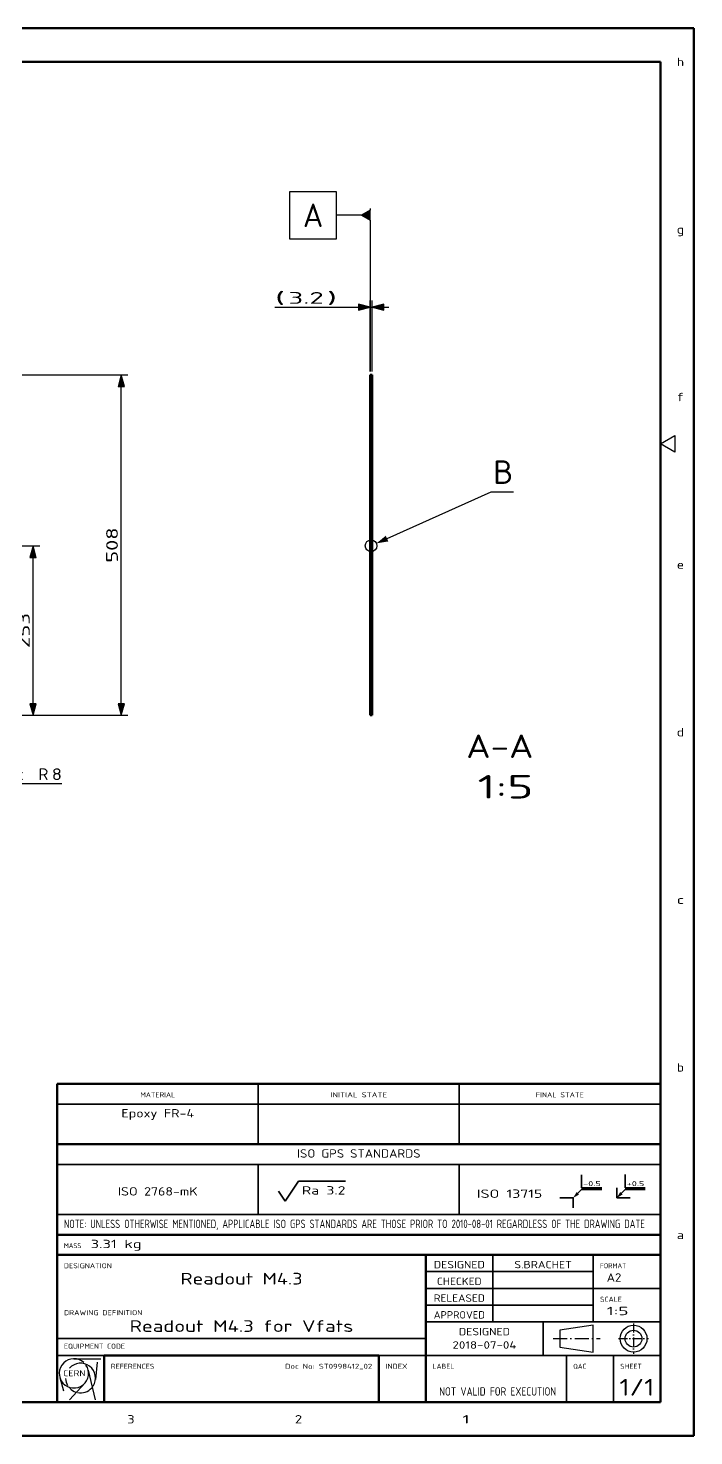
# Model space of a CAD drawing. Extents: x 0 to 594, y -348 to 420.
# Drawn here: x 395.3 to 594, y 0 to 420 of the extents above; entities that cross this region are included whole.
import ezdxf
from ezdxf.enums import TextEntityAlignment as Align

# ---------------------------------------------------------------- set-up
doc = ezdxf.new("R2010")
doc.units = 0
doc.linetypes.add('DASHDOT', pattern=[18.5, 12, -3, 0.5, -3])
doc.layers.get('0').update_dxf_attribs({"lineweight": 13})
doc.styles.get("Standard").update_dxf_attribs({"font": 'isocp.shx'})
doc.dimstyles.get("Standard").update_dxf_attribs({"dimtxt": 2.5, "dimasz": 2.5, "dimexe": 1.25, "dimexo": 0.625, "dimtad": 1, "dimtxsty": 'STANDARD', "dimcen": 2.5, "dimadec": 0, "dimazin": 0, "dimtfac": 1, "dimtmove": 0, "dimatfit": 0, "dimfxl": 1, "dimarcsym": 0})

# ---------------------------------------------------------------- blocks, each defined once
blk = doc.blocks.new('*D71')
at = {"color": 7, "lineweight": 25, "transparency": 16777216}
for p, q in [((382.647882, 316.5733), (425.109283, 316.5733)), ((423.109283, 218.450644), (423.109283, 313.095956)), ((365.031561, 214.9733), (425.109283, 214.9733))]:
    blk.add_line(p, q, dxfattribs=at)
for points in [[(424.041034, 313.095956), (423.109283, 316.5733), (422.177533, 313.095956)], [(422.177533, 218.450644), (423.109283, 214.9733), (424.041034, 218.450644)]]:
    blk.add_lwpolyline(points, close=True, dxfattribs=at)
for points in [[(424.041034, 313.095956), (423.109283, 316.5733), (424.041034, 313.095956), (422.177533, 313.095956)], [(422.177533, 218.450644), (423.109283, 214.9733), (422.177533, 218.450644), (424.041034, 218.450644)]]:
    blk.add_solid(points, dxfattribs=at)
at = {"color": 7, "lineweight": 25, "transparency": 16777216, "width": 1.539649}
blk.add_text('508', height=3.5, rotation=90, dxfattribs=at).set_placement((422.109283, 260.519247), (422.109283, 271.027353), align=Align.FIT)
blk = doc.blocks.new('*D72')
at = {"color": 7, "lineweight": 25, "transparency": 16777216}
for p, q in [((367.567755, 212.929843), (385.302911, 194.656894)), ((385.302911, 194.656894), (405.421527, 194.656894))]:
    blk.add_line(p, q, dxfattribs=at)
blk.add_lwpolyline([(368.236371, 213.578818), (365.145905, 215.425156), (366.899146, 212.280917)], close=True, dxfattribs=at)
blk.add_solid([(368.236371, 213.578818), (365.145905, 215.425156), (368.236371, 213.578818), (366.899146, 212.280917)], dxfattribs=at)
for s, width, p, p2 in [('4x ', 1.580163, (386.841412, 195.656894), (397.349493, 195.656894)), ('R', 1.33451, (398.349493, 195.656894), (401.385504, 195.656894)), ('8', 1.577161, (402.385504, 195.656894), (405.421539, 195.656894))]:
    blk.add_text(s, height=3.5, dxfattribs=dict(at, width=width)).set_placement(p, p2, align=Align.FIT)
blk = doc.blocks.new('*D75')
at = {"color": 7, "lineweight": 25, "transparency": 16777216}
for p, q in [((212.578967, 265.5733), (398.787811, 265.5733)), ((396.787811, 218.450644), (396.787811, 262.095956)), ((365.031561, 214.9733), (398.787811, 214.9733))]:
    blk.add_line(p, q, dxfattribs=at)
for points in [[(397.719562, 262.095956), (396.787811, 265.5733), (395.856061, 262.095956)], [(395.856061, 218.450644), (396.787811, 214.9733), (397.719562, 218.450644)]]:
    blk.add_lwpolyline(points, close=True, dxfattribs=at)
for points in [[(397.719562, 262.095956), (396.787811, 265.5733), (397.719562, 262.095956), (395.856061, 262.095956)], [(395.856061, 218.450644), (396.787811, 214.9733), (395.856061, 218.450644), (397.719562, 218.450644)]]:
    blk.add_solid(points, dxfattribs=at)
at = {"color": 7, "lineweight": 25, "transparency": 16777216, "width": 1.507625}
blk.add_text('253', height=3.5, rotation=90, dxfattribs=at).set_placement((395.787811, 235.019247), (395.787811, 245.527353), align=Align.FIT)
blk = doc.blocks.new('*D88')
at = {"color": 7, "lineweight": 25, "transparency": 16777216}
for p, q in [((468.976979, 336.766562), (493.889771, 336.766562)), ((497.367103, 317.5733), (497.367103, 338.766562)), ((497.367103, 336.766562), (498.007103, 336.766562)), ((498.007103, 317.5733), (498.007103, 338.766562)), ((501.484436, 336.766562), (503.007103, 336.766562))]:
    blk.add_line(p, q, dxfattribs=at)
for points in [[(493.889771, 335.834824), (497.367103, 336.766562), (493.889771, 337.6983)], [(501.484436, 337.6983), (498.007103, 336.766562), (501.484436, 335.834824)]]:
    blk.add_lwpolyline(points, close=True, dxfattribs=at)
for points in [[(493.889771, 335.834824), (497.367103, 336.766562), (493.889771, 335.834824), (493.889771, 337.6983)], [(501.484436, 337.6983), (498.007103, 336.766562), (501.484436, 337.6983), (501.484436, 335.834824)]]:
    blk.add_solid(points, dxfattribs=at)
for s, width, p, p2 in [('(', 3.469741, (468.976979, 337.766562), (472.013002, 337.766562)), ('3.2', 1.864718, (473.013, 337.766562), (483.521069, 337.766562)), (')', 3.475213, (484.521069, 337.766562), (487.557092, 337.766562))]:
    blk.add_text(s, height=3.5, dxfattribs=dict(at, width=width)).set_placement(p, p2, align=Align.FIT)
blk = doc.blocks.new('BLOCK508')
at = {"color": 7, "lineweight": 25, "width": 2.478377}
blk.add_text('1', height=2.5, dxfattribs=at).set_placement((524.91571, 3.690562), (527.08429, 3.690562), align=Align.FIT)
blk = doc.blocks.new('BLOCK509')
at = {"color": 7, "lineweight": 25, "width": 1.421882}
blk.add_text('2', height=2.5, dxfattribs=at).set_placement((474.91571, 3.690562), (477.08429, 3.690562), align=Align.FIT)
blk = doc.blocks.new('BLOCK510')
at = {"color": 7, "lineweight": 25, "width": 1.46669}
blk.add_text('3', height=2.5, dxfattribs=at).set_placement((424.91571, 3.690562), (427.08429, 3.690562), align=Align.FIT)
blk = doc.blocks.new('BLOCK519')
at = {"color": 7, "lineweight": 25, "width": 1.479644}
blk.add_text('a', height=2.5, dxfattribs=at).set_placement((588.91571, 58.690563), (591.08429, 58.690563), align=Align.FIT)
blk = doc.blocks.new('BLOCK520')
at = {"color": 7, "lineweight": 25, "width": 1.479644}
blk.add_text('b', height=2.5, dxfattribs=at).set_placement((588.91571, 108.690559), (591.08429, 108.690559), align=Align.FIT)
blk = doc.blocks.new('BLOCK521')
at = {"color": 7, "lineweight": 25, "width": 1.927627}
blk.add_text('c', height=2.5, dxfattribs=at).set_placement((588.91571, 158.690567), (591.08429, 158.690567), align=Align.FIT)
blk = doc.blocks.new('BLOCK522')
at = {"color": 7, "lineweight": 25, "width": 1.577149}
blk.add_text('d', height=2.5, dxfattribs=at).set_placement((588.91571, 208.690567), (591.08429, 208.690567), align=Align.FIT)
blk = doc.blocks.new('BLOCK523')
at = {"color": 7, "lineweight": 25, "width": 1.577149}
blk.add_text('e', height=2.5, dxfattribs=at).set_placement((588.91571, 258.690552), (591.08429, 258.690552), align=Align.FIT)
blk = doc.blocks.new('BLOCK524')
at = {"color": 7, "lineweight": 25, "width": 1.927627}
blk.add_text('f', height=2.5, dxfattribs=at).set_placement((588.91571, 308.690552), (591.08429, 308.690552), align=Align.FIT)
blk = doc.blocks.new('BLOCK525')
at = {"color": 7, "lineweight": 25, "width": 1.479644}
blk.add_text('g', height=2.5, dxfattribs=at).set_placement((588.91571, 358.690552), (591.08429, 358.690552), align=Align.FIT)
blk = doc.blocks.new('BLOCK526')
at = {"color": 7, "lineweight": 25, "width": 1.479644}
blk.add_text('h', height=2.5, dxfattribs=at).set_placement((588.91571, 408.690552), (591.08429, 408.690552), align=Align.FIT)
blk = doc.blocks.new('BLOCK535')
at = {"color": 7, "lineweight": 25, "width": 1.247293}
blk.add_text('DESIGNATION', height=1.5, dxfattribs=at).set_placement((406, 50), (420.312683, 50), align=Align.FIT)
blk = doc.blocks.new('BLOCK536')
at = {"color": 7, "lineweight": 25, "width": 1.319056}
blk.add_text('Readout M4.3', height=3.5, dxfattribs=at).set_placement((440.783875, 45.143372), (477.216156, 45.143372), align=Align.FIT)
blk = doc.blocks.new('BLOCK537')
at = {"color": 7, "lineweight": 25, "width": 1.295754}
blk.add_text('DRAWING DEFINITION', height=1.5, dxfattribs=at).set_placement((406, 36), (429.420746, 36), align=Align.FIT)
blk = doc.blocks.new('BLOCK538')
at = {"color": 7, "lineweight": 25, "width": 1.355752}
blk.add_text('Readout M4.3 for Vfats', height=3.5, dxfattribs=at).set_placement((425.60376, 31), (492.39624, 31), align=Align.FIT)
blk = doc.blocks.new('BLOCK539')
at = {"color": 7, "lineweight": 25, "width": 1.220511}
blk.add_text('EQUIPMENT CODE', height=1.5, dxfattribs=at).set_placement((406, 26), (424.216125, 26), align=Align.FIT)
blk = doc.blocks.new('BLOCK540')
at = {"color": 7, "lineweight": 25, "width": 1.189962}
blk.add_text('REFERENCES', height=1.5, dxfattribs=at).set_placement((420, 20), (433.011536, 20), align=Align.FIT)
blk = doc.blocks.new('BLOCK541')
at = {"color": 7, "lineweight": 25, "width": 1.283469}
blk.add_text('Doc No: ST0998412_02', height=1.5, dxfattribs=at).set_placement((471.976929, 20), (498, 20), align=Align.FIT)
blk = doc.blocks.new('BLOCK542')
at = {"color": 7, "lineweight": 25, "width": 1.29468}
blk.add_text('INDEX', height=1.5, dxfattribs=at).set_placement((502, 20), (508.505768, 20), align=Align.FIT)
blk = doc.blocks.new('BLOCK543')
at = {"color": 7, "lineweight": 25, "width": 1.188262}
blk.add_text('LABEL', height=1.5, dxfattribs=at).set_placement((516, 20), (522.505737, 20), align=Align.FIT)
blk = doc.blocks.new('BLOCK544')
at = {"color": 7, "lineweight": 25, "width": 0.881117}
blk.add_text('NOT VALID FOR EXECUTION', height=2.5, dxfattribs=at).set_placement((518, 12), (552.914246, 12), align=Align.FIT)
blk = doc.blocks.new('BLOCK545')
at = {"color": 7, "lineweight": 25, "width": 1.107359}
blk.add_text('QAC', height=1.5, dxfattribs=at).set_placement((558, 20), (561.903442, 20), align=Align.FIT)
blk = doc.blocks.new('BLOCK546')
at = {"color": 7, "lineweight": 25, "width": 1.188262}
blk.add_text('SHEET', height=1.5, dxfattribs=at).set_placement((572, 20), (578.505737, 20), align=Align.FIT)
blk = doc.blocks.new('BLOCK547')
at = {"color": 7, "lineweight": 25, "width": 1.343128}
blk.add_text('1/1', height=5, dxfattribs=at).set_placement((571.79541, 12), (582.204651, 12), align=Align.FIT)
blk = doc.blocks.new('BLOCK548')
at = {"color": 7, "lineweight": 25, "width": 1.188262}
blk.add_text('SCALE', height=1.5, dxfattribs=at).set_placement((566, 40), (572.505737, 40), align=Align.FIT)
blk = doc.blocks.new('BLOCK549')
at = {"color": 7, "lineweight": 25, "width": 1.870242}
blk.add_text('1:5', height=2.5, dxfattribs=at).set_placement((568, 36), (574.505737, 36), align=Align.FIT)
blk = doc.blocks.new('BLOCK550')
at = {"color": 7, "lineweight": 25, "width": 1.095712}
blk.add_text('FORMAT', height=1.5, dxfattribs=at).set_placement((566, 50), (573.806946, 50), align=Align.FIT)
blk = doc.blocks.new('BLOCK551')
at = {"color": 7, "lineweight": 25, "width": 1.148871}
blk.add_text('A2', height=2.5, dxfattribs=at).set_placement((568, 46), (572.337158, 46), align=Align.FIT)
blk = doc.blocks.new('BLOCK552')
at = {"color": 7, "lineweight": 25, "width": 1.237655}
blk.add_text('DESIGNED', height=2.2, dxfattribs=at).set_placement((516.366577, 50), (531.633423, 50), align=Align.FIT)
blk = doc.blocks.new('BLOCK553')
at = {"color": 7, "lineweight": 25, "width": 1.210376}
blk.add_text('S.BRACHET', height=2.2, dxfattribs=at).set_placement((540.412415, 50), (557.587646, 50), align=Align.FIT)
blk = doc.blocks.new('BLOCK554')
at = {"color": 7, "lineweight": 25, "width": 1.187815}
blk.add_text('CHECKED', height=2.2, dxfattribs=at).set_placement((517.32074, 45), (530.67926, 45), align=Align.FIT)
blk = doc.blocks.new('BLOCK555')
at = {"color": 7, "lineweight": 25, "width": 1.15524}
blk.add_text('RELEASED', height=2.2, dxfattribs=at).set_placement((516.366577, 40), (531.633423, 40), align=Align.FIT)
blk = doc.blocks.new('BLOCK556')
at = {"color": 7, "lineweight": 25, "width": 1.083116}
blk.add_text('APPROVED', height=2.2, dxfattribs=at).set_placement((516.366577, 35), (531.633423, 35), align=Align.FIT)
blk = doc.blocks.new('BLOCK557')
at = {"color": 7, "lineweight": 25, "width": 1.237655}
blk.add_text('DESIGNED', height=2.2, dxfattribs=at).set_placement((523.866577, 30), (539.133423, 30), align=Align.FIT)
blk = doc.blocks.new('BLOCK558')
at = {"color": 7, "lineweight": 25, "width": 1.285088}
blk.add_text('2018-07-04', height=2.2, dxfattribs=at).set_placement((521.958191, 26), (541.041748, 26), align=Align.FIT)
blk = doc.blocks.new('BLOCK559')
at = {"color": 7, "lineweight": 25, "width": 1.294195}
blk.add_text('CERN', height=1.8, dxfattribs=at).set_placement((405.799988, 17.788734), (412.439209, 17.788734), align=Align.FIT)
blk = doc.blocks.new('BLOCK560')
at = {"color": 7, "lineweight": 25, "width": 1.05476}
blk.add_text('MASS', height=1.5, dxfattribs=at).set_placement((406, 56), (411.20462, 56), align=Align.FIT)
blk = doc.blocks.new('BLOCK561')
at = {"color": 7, "lineweight": 25, "width": 1.562446}
blk.add_text('3.31 kg', height=2.5, dxfattribs=at).set_placement((414, 56), (429.180115, 56), align=Align.FIT)
blk = doc.blocks.new('BLOCK562')
at = {"color": 7, "lineweight": 25, "width": 1.190222}
blk.add_text('ISO GPS STANDARDS', height=2.5, dxfattribs=at).set_placement((475.567017, 83), (512.432983, 83), align=Align.FIT)
blk = doc.blocks.new('BLOCK563')
at = {"color": 7, "lineweight": 25, "width": 0.809234}
blk.add_text('NOTE: UNLESS OTHERWISE MENTIONED, APPLICABLE ISO GPS STANDARDS ARE THOSE PRIOR TO 2010-08-01 REGARDLESS OF THE DRAWING DATE', height=2.5, dxfattribs=at).set_placement((406, 62), (579.378479, 62), align=Align.FIT)
blk = doc.blocks.new('BLOCK564')
at = {"color": 7, "lineweight": 25, "width": 1.297319}
blk.add_text('ISO 2768-mK', height=2.5, dxfattribs=at).set_placement((422.072754, 71.690559), (445.927216, 71.690559), align=Align.FIT)
blk = doc.blocks.new('BLOCK565')
at = {"color": 7, "lineweight": 25, "width": 1.482771}
blk.add_text('Ra 3.2', height=2.5, dxfattribs=at).set_placement((477, 72), (490.011536, 72), align=Align.FIT)
blk = doc.blocks.new('BLOCK566')
at = {"color": 7, "lineweight": 25, "width": 1.47539}
blk.add_text('ISO 13715', height=2.5, dxfattribs=at).set_placement((529.241333, 71), (548.758606, 71), align=Align.FIT)
blk = doc.blocks.new('BLOCK567')
at = {"color": 7, "lineweight": 25, "width": 1.514225}
blk.add_text('-0.5', height=1.5, dxfattribs=at).set_placement((561, 74.510086), (566.20459, 74.510086), align=Align.FIT)
blk = doc.blocks.new('BLOCK568')
at = {"color": 7, "lineweight": 25, "width": 1.514225}
blk.add_text('+0.5', height=1.5, dxfattribs=at).set_placement((574, 74.510086), (579.20459, 74.510086), align=Align.FIT)
blk = doc.blocks.new('BLOCK569')
at = {"color": 7, "lineweight": 25, "width": 1.186235}
blk.add_text('MATERIAL', height=1.5, dxfattribs=at).set_placement((428.79538, 101), (439.20459, 101), align=Align.FIT)
blk = doc.blocks.new('BLOCK570')
at = {"color": 7, "lineweight": 25, "width": 1.350497}
blk.add_text('INITIAL STATE', height=1.5, dxfattribs=at).set_placement((485.542511, 101), (502.457489, 101), align=Align.FIT)
blk = doc.blocks.new('BLOCK571')
at = {"color": 7, "lineweight": 25, "width": 1.247293}
blk.add_text('FINAL STATE', height=1.5, dxfattribs=at).set_placement((546.843689, 101), (561.156372, 101), align=Align.FIT)
blk = doc.blocks.new('BLOCK572')
at = {"color": 7, "lineweight": 25, "width": 1.285089}
blk.add_text('Epoxy FR-4', height=2.5, dxfattribs=at).set_placement((423.157074, 95), (444.842957, 95), align=Align.FIT)
blk = doc.blocks.new('BLOCK573')
at = {"color": 7, "lineweight": 25}
blk.add_line((559.366028, 72.366028), (560.5, 73.5), dxfattribs=at)
blk.add_solid([(559, 72.732056), (558, 71), (559.732056, 72)], dxfattribs=at)
blk = doc.blocks.new('BLOCK574')
at = {"color": 7, "lineweight": 25}
blk.add_line((572.366028, 72.366028), (573.5, 73.5), dxfattribs=at)
blk.add_solid([(572, 72.732056), (571, 71), (572.732056, 72)], dxfattribs=at)
blk = doc.blocks.new('BLOCK583')
at = {"color": 7, "lineweight": 25}
blk.add_lwpolyline([(25.409088, 2972.698486), (180.473434, 3042.373779), (213.833664, 3042.373779)], dxfattribs=at)
blk.add_circle((1.59975, 2962), 8.71578, dxfattribs=at)
blk.add_solid([(23.49968, 2976.947998), (9.54985, 2965.572266), (27.318512, 2968.448975)], dxfattribs=at)
at = {"color": 7, "lineweight": 25, "width": 1.334515}
blk.add_text('B', height=35.000003, dxfattribs=at).set_placement((183.473434, 3054.326172), (213.833664, 3054.326172), align=Align.FIT)
blk = doc.blocks.new('BLOCK584')
at = {"color": 7, "lineweight": 25}
for s, width, p, p2 in [('  A-A', 1.376881, (92.000008, 2645.433594), (243.801178, 2645.433594)), ('  1:5', 1.979161, (92.000008, 2584.914795), (243.801178, 2584.914795))]:
    blk.add_text(s, height=35.000003, dxfattribs=dict(at, width=width)).set_placement(p, p2, align=Align.FIT)
blk = doc.blocks.new('BLOCK585')
at = {"color": 7, "lineweight": 25}
for p, q in [((0, 3465), (0, 3462.5)), ((-12.990381, 3455), (-50, 3455)), ((0, 3447.5), (0, 3222))]:
    blk.add_line(p, q, dxfattribs=at)
for points in [[(-120, 3490), (-120, 3420), (-50, 3420), (-50, 3490)], [(0, 3462.5), (-12.990381, 3455), (0, 3447.5)]]:
    blk.add_lwpolyline(points, close=True, dxfattribs=at)
blk.add_solid([(0, 3462.5), (-12.990381, 3455), (0, 3462.5), (0, 3447.5)], dxfattribs=at)
at = {"color": 7, "lineweight": 70, "width": 1.15658}
blk.add_text('A', height=35, dxfattribs=at).set_placement((-100.180115, 3437.5), (-69.819885, 3437.5), align=Align.FIT)
blk = doc.blocks.new('BLOCK586')
at = {"color": 7, "lineweight": 50}
for p, q in [((0, 3217), (0, 2963.6)), ((3.2, 3217), (0, 3217)), ((3.2, 3217), (3.2, 2966.1)), ((0.7, 2963.6), (0, 2963.6)), ((0, 2961.232919), (0, 2963.6)), ((0, 2960.4), (0, 2961.232919)), ((0.7, 2963.6), (3.2, 2966.1)), ((0.7, 2963.6), (0.7, 2961.232919)), ((0.7, 2961.232919), (0.7, 2960.4)), ((3.2, 2960.034355), (3.2, 2966.1)), ((0, 2960.4), (0, 2709)), ((0.7, 2960.4), (0, 2960.4)), ((0.7, 2960.4), (3.2, 2957.9)), ((3.2, 2957.9), (3.2, 2960.034355)), ((3.2, 2957.9), (3.2, 2709)), ((3.2, 2709), (0, 2709))]:
    blk.add_line(p, q, dxfattribs=at)
blk = doc.blocks.new('BLOCK587')
at = {"color": 7, "lineweight": 25}
for p, q in [((0, 2934.493164), (3.2, 2937.693115)), ((0, 2899.137695), (3.2, 2902.337891)), ((0, 2863.782471), (3.2, 2866.982422)), ((0, 2828.427246), (3.2, 2831.627197)), ((0, 2793.071777), (3.2, 2796.271729)), ((0, 2757.716553), (3.2, 2760.916504)), ((0, 2722.361084), (3.2, 2725.561035))]:
    blk.add_line(p, q, dxfattribs=at)
blk = doc.blocks.new('BLOCK588')
at = {"color": 7, "lineweight": 25}
for p, q in [((0, 3181.980469), (3.2, 3185.18042)), ((0, 3146.625244), (3.2, 3149.825195)), ((0, 3111.269775), (3.2, 3114.469727)), ((0, 3075.914551), (3.2, 3079.114502)), ((0, 3040.559082), (3.2, 3043.759277)), ((0, 3005.203857), (3.2, 3008.403809)), ((0, 2969.848389), (3.2, 2973.048584))]:
    blk.add_line(p, q, dxfattribs=at)

msp = doc.modelspace()

# ---------------------------------------------------------------- linework, layer by layer
at = {"color": 7, "lineweight": 70}
for p, q in [((594, 420), (0, 420)), ((594, 0), (594, 420)), ((584, 410), (25, 410)), ((584, 10), (584, 410)), ((25, 10), (584, 10)), ((0, 0), (594, 0))]:
    msp.add_line(p, q, dxfattribs=at)
at = {"color": 7, "lineweight": 25}
for p, q in [((584, 296), (588.33, 298.5)), ((588.33, 298.5), (588.33, 293.5)), ((588.33, 293.5), (584, 296)), ((564, 33), (554, 31.5)), ((554, 31.5), (554, 26.5)), ((564, 25), (564, 33)), ((554, 26.5), (564, 25)), ((409, 23), (417, 23)), ((415.959, 22.024), (415.387, 16.769)), ((404.791, 17.454), (405.91, 13.45)), ((413.257, 19.619), (415.3, 10.7)), ((412.225, 15.681), (407.67, 10.7))]:
    msp.add_line(p, q, dxfattribs=at)
at = {"color": 7, "linetype": 'DASHDOT', "lineweight": 25, "ltscale": 0.019203}
msp.add_line((497.302993, 265.5733), (498.071113, 265.5733), dxfattribs=at)
at = {"color": 7, "lineweight": 50}
for p, q in [((404, 87), (404, 105)), ((404, 105), (584, 105)), ((404, 60), (404, 87)), ((404, 87), (584, 87)), ((404, 54), (404, 60)), ((404, 60), (584, 60)), ((404, 10), (404, 54)), ((404, 54), (584, 54)), ((514, 10), (514, 54)), ((418, 10), (418, 24)), ((418, 24), (500, 24)), ((500, 24), (500, 10))]:
    msp.add_line(p, q, dxfattribs=at)
at = {"color": 7, "lineweight": 35}
for p, q in [((404, 105), (584, 105)), ((464, 87), (464, 105)), ((524, 87), (524, 105)), ((404, 99), (584, 99)), ((404, 81), (584, 81)), ((464, 66), (464, 81)), ((524, 66), (524, 81)), ((472, 70), (476, 76)), ((476, 76), (490, 76)), ((560.5, 74), (560.5, 77.9)), ((573.5, 74), (573.5, 78)), ((470, 73), (472, 70)), ((566.5, 74), (560.5, 74)), ((566.5, 73.5), (560.5, 73.5)), ((571, 74), (571, 71)), ((579.5, 74), (573.5, 74)), ((579.5, 73.5), (573.5, 73.5)), ((554, 71), (558, 71)), ((558, 71), (558, 68)), ((571, 71), (575, 71)), ((404, 66), (584, 66)), ((534, 34), (534, 54)), ((564, 34), (564, 54)), ((514, 49), (564, 49)), ((514, 44), (584, 44)), ((514, 39), (564, 39)), ((514, 24), (514, 34)), ((514, 34), (584, 34)), ((549, 24), (549, 34)), ((404, 29), (514, 29)), ((404, 24), (584, 24)), ((556, 10), (556, 24)), ((570, 10), (570, 24))]:
    msp.add_line(p, q, dxfattribs=at)
at = {"color": 7, "linetype": 'DASHDOT', "lineweight": 25, "ltscale": 0.225}
for p, q in [((576, 33.5), (576, 24.5)), ((571.5, 29), (580.5, 29))]:
    msp.add_line(p, q, dxfattribs=at)
at = {"color": 7, "linetype": 'DASHDOT', "lineweight": 25, "ltscale": 0.35}
msp.add_line((552, 29), (566, 29), dxfattribs=at)
at = {"color": 7, "lineweight": 25}
for radius in [4, 2.5]:
    msp.add_circle((576, 29), radius, dxfattribs=at)
msp.add_arc((409, 18.63), 4.37, 47.876, 394.911, dxfattribs=at)
for start_param, end_param in [(5.7102635269, 8.6835889873), (3.1706174791, 3.673115224), (3.9037779379, 4.3817363536), (4.506283049, 5.5609506094)]:
    msp.add_ellipse((410.959, 17.243), major_axis=(4.454, 0), ratio=0.991917, start_param=start_param, end_param=end_param, dxfattribs=at)

# ---------------------------------------------------------------- block references
at = {"lineweight": 0}
for name in ['BLOCK526', 'BLOCK525', 'BLOCK524', 'BLOCK523', 'BLOCK522', 'BLOCK521', 'BLOCK520', 'BLOCK569', 'BLOCK570', 'BLOCK571', 'BLOCK572', 'BLOCK562', 'BLOCK567', 'BLOCK568', 'BLOCK564', 'BLOCK565', 'BLOCK566', 'BLOCK573', 'BLOCK574', 'BLOCK563', 'BLOCK519', 'BLOCK560', 'BLOCK561', 'BLOCK535', 'BLOCK552', 'BLOCK553', 'BLOCK550', 'BLOCK536', 'BLOCK554', 'BLOCK551', 'BLOCK555', 'BLOCK548', 'BLOCK549', 'BLOCK537', 'BLOCK538', 'BLOCK556', 'BLOCK557', 'BLOCK539', 'BLOCK558', 'BLOCK540', 'BLOCK541', 'BLOCK542', 'BLOCK543', 'BLOCK545', 'BLOCK546', 'BLOCK559', 'BLOCK547', 'BLOCK544', 'BLOCK510', 'BLOCK509', 'BLOCK508']:
    msp.add_blockref(name, (0, 0), dxfattribs=at)
at = {"lineweight": 0, "xscale": 0.2, "yscale": 0.2, "zscale": 0.2}
for name in ['BLOCK585', 'BLOCK586', 'BLOCK588', 'BLOCK583', 'BLOCK587', 'BLOCK584']:
    msp.add_blockref(name, (497.367103, -326.8267), dxfattribs=at)

# ---------------------------------------------------------------- dimensions: what is measured, and where the dimension line sits
at = {"color": 0, "lineweight": 0}
dim = msp.add_linear_dim(base=(498.007103, 336.766562), p1=(497.367103, 316.5733), p2=(498.007103, 316.5733), angle=0, text='(<>)', dimstyle='STANDARD', override={"dimlfac": 5, "dimtxsty": 'STANDARD'}, dxfattribs=at)
dim.commit()
dim.dimension.update_dxf_attribs({"geometry": '*D88', "text_midpoint": (478.267035, 336.766562), "dimtype": 161, "oblique_angle": 89.999523})
for base, p1, picture, middle in [((423.109283, 214.9733), (381.647877, 316.5733), '*D71', (423.109283, 265.7733)), ((396.787811, 214.9733), (211.57897, 265.5733), '*D75', (396.787811, 240.2733))]:
    dim = msp.add_linear_dim(base=base, p1=p1, p2=(364.031559, 214.9733), angle=269.998569, dimstyle='STANDARD', override={"dimlfac": 5, "dimtxsty": 'STANDARD'}, dxfattribs=at)
    dim.commit()
    dim.dimension.update_dxf_attribs({"geometry": picture, "text_midpoint": middle, "dimtype": 160, "oblique_angle": 89.999523})
dim = msp.add_radius_dim(center=(364.031559, 216.5733), mpoint=(365.145907, 215.425159), text='4x <>', dimstyle='STANDARD', override={"dimlfac": 5, "dimtxsty": 'STANDARD'}, dxfattribs=at)
dim.commit()
dim.dimension.update_dxf_attribs({"geometry": '*D72', "text_midpoint": (389.181107, 190.661098), "dimtype": 164})

doc.saveas('drawing.dxf')
